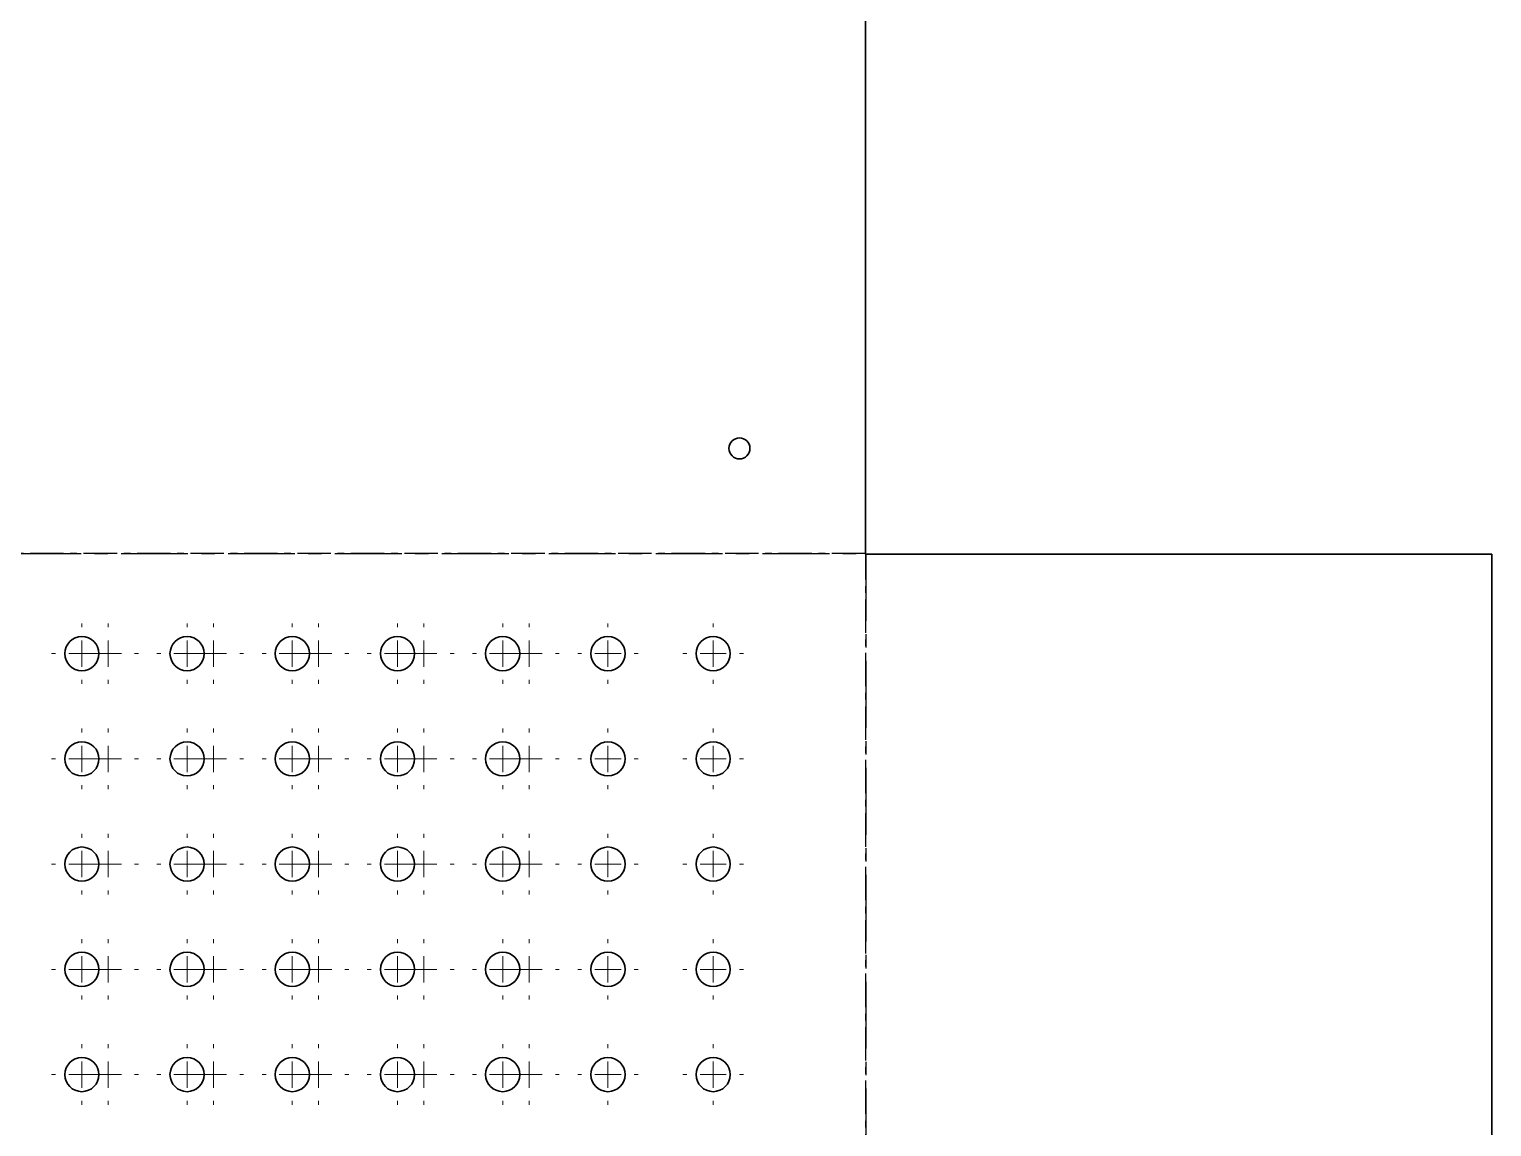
# Model space of a CAD drawing. Header units: millimetres. Extents: x -703 to 1382, y -307 to 590.
# Drawn here: x -194.9 to 83.1, y -36.2 to 172.3 of the extents above; entities that cross this region are included whole.
import ezdxf

# ---------------------------------------------------------------- set-up
doc = ezdxf.new("R2010")
doc.units = ezdxf.units.MM
doc.linetypes.add('CENTER', pattern=[10.16, 6.35, -1.27, 1.27, -1.27])
doc.linetypes.add('CENTERX2', pattern=[20.32, 12.7, -2.54, 2.54, -2.54])

# ---------------------------------------------------------------- blocks, each defined once
blk = doc.blocks.new('SW_CENTERMARKSYMBOL_0')
at = {"color": 0, "linetype": 'Continuous', "lineweight": 18}
for p, q in [((0, 5), (0, 5.75)), ((-5, 0), (-5.75, 0)), ((0, 0), (-2.5, 0)), ((0, 0), (0, 2.5)), ((0, 0), (0, -2.5)), ((0, 0), (2.5, 0)), ((5, 0), (5.75, 0)), ((0, -5), (0, -5.75))]:
    blk.add_line(p, q, dxfattribs=at)
blk = doc.blocks.new('SW_CENTERMARKSYMBOL_1')
at = {"color": 0, "linetype": 'Continuous', "lineweight": 18}
for p, q in [((0, 5), (0, 5.75)), ((-5, 0), (-5.75, 0)), ((0, 0), (-2.5, 0)), ((0, 0), (0, 2.5)), ((0, 0), (0, -2.5)), ((0, 0), (2.5, 0)), ((5, 0), (5.75, 0)), ((0, -5), (0, -5.75))]:
    blk.add_line(p, q, dxfattribs=at)
blk = doc.blocks.new('SW_CENTERMARKSYMBOL_2')
at = {"color": 0, "linetype": 'Continuous', "lineweight": 18}
for p, q in [((0, 5), (0, 5.75)), ((-5, 0), (-5.75, 0)), ((0, 0), (-2.5, 0)), ((0, 0), (0, 2.5)), ((0, 0), (0, -2.5)), ((0, 0), (2.5, 0)), ((5, 0), (5.75, 0)), ((0, -5), (0, -5.75))]:
    blk.add_line(p, q, dxfattribs=at)
blk = doc.blocks.new('SW_CENTERMARKSYMBOL_3')
at = {"color": 0, "linetype": 'Continuous', "lineweight": 18}
for p, q in [((0, 5), (0, 5.75)), ((-5, 0), (-5.75, 0)), ((0, 0), (-2.5, 0)), ((0, 0), (0, 2.5)), ((0, 0), (0, -2.5)), ((0, 0), (2.5, 0)), ((5, 0), (5.75, 0)), ((0, -5), (0, -5.75))]:
    blk.add_line(p, q, dxfattribs=at)
blk = doc.blocks.new('SW_CENTERMARKSYMBOL_4')
at = {"color": 0, "linetype": 'Continuous', "lineweight": 18}
for p, q in [((0, 5), (0, 5.75)), ((-5, 0), (-5.75, 0)), ((0, 0), (-2.5, 0)), ((0, 0), (0, 2.5)), ((0, 0), (0, -2.5)), ((0, 0), (2.5, 0)), ((5, 0), (5.75, 0)), ((0, -5), (0, -5.75))]:
    blk.add_line(p, q, dxfattribs=at)
blk = doc.blocks.new('SW_CENTERMARKSYMBOL_5')
at = {"color": 0, "linetype": 'Continuous', "lineweight": 18}
for p, q in [((0, 5), (0, 5.75)), ((-5, 0), (-5.75, 0)), ((0, 0), (-2.5, 0)), ((0, 0), (0, 2.5)), ((0, 0), (0, -2.5)), ((0, 0), (2.5, 0)), ((5, 0), (5.75, 0)), ((0, -5), (0, -5.75))]:
    blk.add_line(p, q, dxfattribs=at)
blk = doc.blocks.new('SW_CENTERMARKSYMBOL_6')
at = {"color": 0, "linetype": 'Continuous', "lineweight": 18}
for p, q in [((0, 5), (0, 5.75)), ((-5, 0), (-5.75, 0)), ((0, 0), (-2.5, 0)), ((0, 0), (0, 2.5)), ((0, 0), (0, -2.5)), ((0, 0), (2.5, 0)), ((5, 0), (5.75, 0)), ((0, -5), (0, -5.75))]:
    blk.add_line(p, q, dxfattribs=at)
blk = doc.blocks.new('SW_CENTERMARKSYMBOL_7')
at = {"color": 0, "linetype": 'Continuous', "lineweight": 18}
for p, q in [((0, 5), (0, 5.75)), ((-5, 0), (-5.75, 0)), ((0, 0), (-2.5, 0)), ((0, 0), (0, 2.5)), ((0, 0), (0, -2.5)), ((0, 0), (2.5, 0)), ((5, 0), (5.75, 0)), ((0, -5), (0, -5.75))]:
    blk.add_line(p, q, dxfattribs=at)
blk = doc.blocks.new('SW_CENTERMARKSYMBOL_8')
at = {"color": 0, "linetype": 'Continuous', "lineweight": 18}
for p, q in [((0, 5), (0, 5.75)), ((-5, 0), (-5.75, 0)), ((0, 0), (-2.5, 0)), ((0, 0), (0, 2.5)), ((0, 0), (0, -2.5)), ((0, 0), (2.5, 0)), ((5, 0), (5.75, 0)), ((0, -5), (0, -5.75))]:
    blk.add_line(p, q, dxfattribs=at)
blk = doc.blocks.new('SW_CENTERMARKSYMBOL_10')
at = {"color": 0, "linetype": 'Continuous', "lineweight": 18}
for p, q in [((0, 5), (0, 5.75)), ((-5, 0), (-5.75, 0)), ((0, 0), (-2.5, 0)), ((0, 0), (0, 2.5)), ((0, 0), (0, -2.5)), ((0, 0), (2.5, 0)), ((5, 0), (5.75, 0)), ((0, -5), (0, -5.75))]:
    blk.add_line(p, q, dxfattribs=at)
blk = doc.blocks.new('SW_CENTERMARKSYMBOL_11')
at = {"color": 0, "linetype": 'Continuous', "lineweight": 18}
for p, q in [((0, 5), (0, 5.75)), ((-5, 0), (-5.75, 0)), ((0, 0), (-2.5, 0)), ((0, 0), (0, 2.5)), ((0, 0), (0, -2.5)), ((0, 0), (2.5, 0)), ((5, 0), (5.75, 0)), ((0, -5), (0, -5.75))]:
    blk.add_line(p, q, dxfattribs=at)
blk = doc.blocks.new('SW_CENTERMARKSYMBOL_12')
at = {"color": 0, "linetype": 'Continuous', "lineweight": 18}
for p, q in [((0, 5), (0, 5.75)), ((-5, 0), (-5.75, 0)), ((0, 0), (-2.5, 0)), ((0, 0), (0, 2.5)), ((0, 0), (0, -2.5)), ((0, 0), (2.5, 0)), ((5, 0), (5.75, 0)), ((0, -5), (0, -5.75))]:
    blk.add_line(p, q, dxfattribs=at)
blk = doc.blocks.new('SW_CENTERMARKSYMBOL_13')
at = {"color": 0, "linetype": 'Continuous', "lineweight": 18}
for p, q in [((0, 5), (0, 5.75)), ((-5, 0), (-5.75, 0)), ((0, 0), (-2.5, 0)), ((0, 0), (0, 2.5)), ((0, 0), (0, -2.5)), ((0, 0), (2.5, 0)), ((5, 0), (5.75, 0)), ((0, -5), (0, -5.75))]:
    blk.add_line(p, q, dxfattribs=at)
blk = doc.blocks.new('SW_CENTERMARKSYMBOL_14')
at = {"color": 0, "linetype": 'Continuous', "lineweight": 18}
for p, q in [((0, 5), (0, 5.75)), ((-5, 0), (-5.75, 0)), ((0, 0), (-2.5, 0)), ((0, 0), (0, 2.5)), ((0, 0), (0, -2.5)), ((0, 0), (2.5, 0)), ((5, 0), (5.75, 0)), ((0, -5), (0, -5.75))]:
    blk.add_line(p, q, dxfattribs=at)
blk = doc.blocks.new('SW_CENTERMARKSYMBOL_15')
at = {"color": 0, "linetype": 'Continuous', "lineweight": 18}
for p, q in [((0, 5), (0, 5.75)), ((-5, 0), (-5.75, 0)), ((0, 0), (-2.5, 0)), ((0, 0), (0, 2.5)), ((0, 0), (0, -2.5)), ((0, 0), (2.5, 0)), ((5, 0), (5.75, 0)), ((0, -5), (0, -5.75))]:
    blk.add_line(p, q, dxfattribs=at)
blk = doc.blocks.new('SW_CENTERMARKSYMBOL_16')
at = {"color": 0, "linetype": 'Continuous', "lineweight": 18}
for p, q in [((0, 5), (0, 5.75)), ((-5, 0), (-5.75, 0)), ((0, 0), (-2.5, 0)), ((0, 0), (0, 2.5)), ((0, 0), (0, -2.5)), ((0, 0), (2.5, 0)), ((5, 0), (5.75, 0)), ((0, -5), (0, -5.75))]:
    blk.add_line(p, q, dxfattribs=at)
blk = doc.blocks.new('SW_CENTERMARKSYMBOL_17')
at = {"color": 0, "linetype": 'Continuous', "lineweight": 18}
for p, q in [((0, 5), (0, 5.75)), ((-5, 0), (-5.75, 0)), ((0, 0), (-2.5, 0)), ((0, 0), (0, 2.5)), ((0, 0), (0, -2.5)), ((0, 0), (2.5, 0)), ((5, 0), (5.75, 0)), ((0, -5), (0, -5.75))]:
    blk.add_line(p, q, dxfattribs=at)
blk = doc.blocks.new('SW_CENTERMARKSYMBOL_18')
at = {"color": 0, "linetype": 'Continuous', "lineweight": 18}
for p, q in [((0, 5), (0, 5.75)), ((-5, 0), (-5.75, 0)), ((0, 0), (-2.5, 0)), ((0, 0), (0, 2.5)), ((0, 0), (0, -2.5)), ((0, 0), (2.5, 0)), ((5, 0), (5.75, 0)), ((0, -5), (0, -5.75))]:
    blk.add_line(p, q, dxfattribs=at)
blk = doc.blocks.new('SW_CENTERMARKSYMBOL_19')
at = {"color": 0, "linetype": 'Continuous', "lineweight": 18}
for p, q in [((0, 5), (0, 5.75)), ((-5, 0), (-5.75, 0)), ((0, 0), (-2.5, 0)), ((0, 0), (0, 2.5)), ((0, 0), (0, -2.5)), ((0, 0), (2.5, 0)), ((5, 0), (5.75, 0)), ((0, -5), (0, -5.75))]:
    blk.add_line(p, q, dxfattribs=at)
blk = doc.blocks.new('SW_CENTERMARKSYMBOL_20')
at = {"color": 0, "linetype": 'Continuous', "lineweight": 18}
for p, q in [((0, 5), (0, 5.75)), ((-5, 0), (-5.75, 0)), ((0, 0), (-2.5, 0)), ((0, 0), (0, 2.5)), ((0, 0), (0, -2.5)), ((0, 0), (2.5, 0)), ((5, 0), (5.75, 0)), ((0, -5), (0, -5.75))]:
    blk.add_line(p, q, dxfattribs=at)
blk = doc.blocks.new('SW_CENTERMARKSYMBOL_21')
at = {"color": 0, "linetype": 'Continuous', "lineweight": 18}
for p, q in [((0, 5), (0, 5.75)), ((-5, 0), (-5.75, 0)), ((0, 0), (-2.5, 0)), ((0, 0), (0, 2.5)), ((0, 0), (0, -2.5)), ((0, 0), (2.5, 0)), ((5, 0), (5.75, 0)), ((0, -5), (0, -5.75))]:
    blk.add_line(p, q, dxfattribs=at)
blk = doc.blocks.new('SW_CENTERMARKSYMBOL_23')
at = {"color": 0, "linetype": 'Continuous', "lineweight": 18}
for p, q in [((0, 5), (0, 5.75)), ((-5, 0), (-5.75, 0)), ((0, 0), (-2.5, 0)), ((0, 0), (0, 2.5)), ((0, 0), (0, -2.5)), ((0, 0), (2.5, 0)), ((5, 0), (5.75, 0)), ((0, -5), (0, -5.75))]:
    blk.add_line(p, q, dxfattribs=at)
blk = doc.blocks.new('SW_CENTERMARKSYMBOL_24')
at = {"color": 0, "linetype": 'Continuous', "lineweight": 18}
for p, q in [((0, 5), (0, 5.75)), ((-5, 0), (-5.75, 0)), ((0, 0), (-2.5, 0)), ((0, 0), (0, 2.5)), ((0, 0), (0, -2.5)), ((0, 0), (2.5, 0)), ((5, 0), (5.75, 0)), ((0, -5), (0, -5.75))]:
    blk.add_line(p, q, dxfattribs=at)
blk = doc.blocks.new('SW_CENTERMARKSYMBOL_25')
at = {"color": 0, "linetype": 'Continuous', "lineweight": 18}
for p, q in [((0, 5), (0, 5.75)), ((-5, 0), (-5.75, 0)), ((0, 0), (-2.5, 0)), ((0, 0), (0, 2.5)), ((0, 0), (0, -2.5)), ((0, 0), (2.5, 0)), ((5, 0), (5.75, 0)), ((0, -5), (0, -5.75))]:
    blk.add_line(p, q, dxfattribs=at)
blk = doc.blocks.new('SW_CENTERMARKSYMBOL_26')
at = {"color": 0, "linetype": 'Continuous', "lineweight": 18}
for p, q in [((0, 5), (0, 5.75)), ((-5, 0), (-5.75, 0)), ((0, 0), (-2.5, 0)), ((0, 0), (0, 2.5)), ((0, 0), (0, -2.5)), ((0, 0), (2.5, 0)), ((5, 0), (5.75, 0)), ((0, -5), (0, -5.75))]:
    blk.add_line(p, q, dxfattribs=at)
blk = doc.blocks.new('SW_CENTERMARKSYMBOL_27')
at = {"color": 0, "linetype": 'Continuous', "lineweight": 18}
for p, q in [((0, 5), (0, 5.75)), ((-5, 0), (-5.75, 0)), ((0, 0), (-2.5, 0)), ((0, 0), (0, 2.5)), ((0, 0), (0, -2.5)), ((0, 0), (2.5, 0)), ((5, 0), (5.75, 0)), ((0, -5), (0, -5.75))]:
    blk.add_line(p, q, dxfattribs=at)
blk = doc.blocks.new('SW_CENTERMARKSYMBOL_28')
at = {"color": 0, "linetype": 'Continuous', "lineweight": 18}
for p, q in [((0, 5), (0, 5.75)), ((-5, 0), (-5.75, 0)), ((0, 0), (-2.5, 0)), ((0, 0), (0, 2.5)), ((0, 0), (0, -2.5)), ((0, 0), (2.5, 0)), ((5, 0), (5.75, 0)), ((0, -5), (0, -5.75))]:
    blk.add_line(p, q, dxfattribs=at)
blk = doc.blocks.new('SW_CENTERMARKSYMBOL_29')
at = {"color": 0, "linetype": 'Continuous', "lineweight": 18}
for p, q in [((0, 5), (0, 5.75)), ((-5, 0), (-5.75, 0)), ((0, 0), (-2.5, 0)), ((0, 0), (0, 2.5)), ((0, 0), (0, -2.5)), ((0, 0), (2.5, 0)), ((5, 0), (5.75, 0)), ((0, -5), (0, -5.75))]:
    blk.add_line(p, q, dxfattribs=at)
blk = doc.blocks.new('SW_CENTERMARKSYMBOL_30')
at = {"color": 0, "linetype": 'Continuous', "lineweight": 18}
for p, q in [((0, 5), (0, 5.75)), ((-5, 0), (-5.75, 0)), ((0, 0), (-2.5, 0)), ((0, 0), (0, 2.5)), ((0, 0), (0, -2.5)), ((0, 0), (2.5, 0)), ((5, 0), (5.75, 0)), ((0, -5), (0, -5.75))]:
    blk.add_line(p, q, dxfattribs=at)
blk = doc.blocks.new('SW_CENTERMARKSYMBOL_31')
at = {"color": 0, "linetype": 'Continuous', "lineweight": 18}
for p, q in [((0, 5), (0, 5.75)), ((-5, 0), (-5.75, 0)), ((0, 0), (-2.5, 0)), ((0, 0), (0, 2.5)), ((0, 0), (0, -2.5)), ((0, 0), (2.5, 0)), ((5, 0), (5.75, 0)), ((0, -5), (0, -5.75))]:
    blk.add_line(p, q, dxfattribs=at)
blk = doc.blocks.new('SW_CENTERMARKSYMBOL_32')
at = {"color": 0, "linetype": 'Continuous', "lineweight": 18}
for p, q in [((0, 5), (0, 5.75)), ((-5, 0), (-5.75, 0)), ((0, 0), (-2.5, 0)), ((0, 0), (0, 2.5)), ((0, 0), (0, -2.5)), ((0, 0), (2.5, 0)), ((5, 0), (5.75, 0)), ((0, -5), (0, -5.75))]:
    blk.add_line(p, q, dxfattribs=at)
blk = doc.blocks.new('SW_CENTERMARKSYMBOL_86')
at = {"color": 0, "linetype": 'Continuous', "lineweight": 18}
for p, q in [((0, 5), (0, 5.75)), ((-5, 0), (-5.75, 0)), ((0, 0), (-2.5, 0)), ((0, 0), (0, 2.5)), ((0, 0), (0, -2.5)), ((0, 0), (2.5, 0)), ((5, 0), (5.75, 0)), ((0, -5), (0, -5.75))]:
    blk.add_line(p, q, dxfattribs=at)
blk = doc.blocks.new('SW_CENTERMARKSYMBOL_87')
at = {"color": 0, "linetype": 'Continuous', "lineweight": 18}
for p, q in [((0, 5), (0, 5.75)), ((-5, 0), (-5.75, 0)), ((0, 0), (-2.5, 0)), ((0, 0), (0, 2.5)), ((0, 0), (0, -2.5)), ((0, 0), (2.5, 0)), ((5, 0), (5.75, 0)), ((0, -5), (0, -5.75))]:
    blk.add_line(p, q, dxfattribs=at)
blk = doc.blocks.new('SW_CENTERMARKSYMBOL_88')
at = {"color": 0, "linetype": 'Continuous', "lineweight": 18}
for p, q in [((0, 5), (0, 5.75)), ((-5, 0), (-5.75, 0)), ((0, 0), (-2.5, 0)), ((0, 0), (0, 2.5)), ((0, 0), (0, -2.5)), ((0, 0), (2.5, 0)), ((5, 0), (5.75, 0)), ((0, -5), (0, -5.75))]:
    blk.add_line(p, q, dxfattribs=at)
blk = doc.blocks.new('SW_CENTERMARKSYMBOL_90')
at = {"color": 0, "linetype": 'Continuous', "lineweight": 18}
for p, q in [((0, 5), (0, 5.75)), ((-5, 0), (-5.75, 0)), ((0, 0), (-2.5, 0)), ((0, 0), (0, 2.5)), ((0, 0), (0, -2.5)), ((0, 0), (2.5, 0)), ((5, 0), (5.75, 0)), ((0, -5), (0, -5.75))]:
    blk.add_line(p, q, dxfattribs=at)
blk = doc.blocks.new('SW_CENTERMARKSYMBOL_91')
at = {"color": 0, "linetype": 'Continuous', "lineweight": 18}
for p, q in [((0, 5), (0, 5.75)), ((-5, 0), (-5.75, 0)), ((0, 0), (-2.5, 0)), ((0, 0), (0, 2.5)), ((0, 0), (0, -2.5)), ((0, 0), (2.5, 0)), ((5, 0), (5.75, 0)), ((0, -5), (0, -5.75))]:
    blk.add_line(p, q, dxfattribs=at)
blk = doc.blocks.new('SW_CENTERMARKSYMBOL_92')
at = {"color": 0, "linetype": 'Continuous', "lineweight": 18}
for p, q in [((0, 5), (0, 5.75)), ((-5, 0), (-5.75, 0)), ((0, 0), (-2.5, 0)), ((0, 0), (0, 2.5)), ((0, 0), (0, -2.5)), ((0, 0), (2.5, 0)), ((5, 0), (5.75, 0)), ((0, -5), (0, -5.75))]:
    blk.add_line(p, q, dxfattribs=at)
blk = doc.blocks.new('SW_CENTERMARKSYMBOL_93')
at = {"color": 0, "linetype": 'Continuous', "lineweight": 18}
for p, q in [((0, 5), (0, 5.75)), ((-5, 0), (-5.75, 0)), ((0, 0), (-2.5, 0)), ((0, 0), (0, 2.5)), ((0, 0), (0, -2.5)), ((0, 0), (2.5, 0)), ((5, 0), (5.75, 0)), ((0, -5), (0, -5.75))]:
    blk.add_line(p, q, dxfattribs=at)
blk = doc.blocks.new('SW_CENTERMARKSYMBOL_94')
at = {"color": 0, "linetype": 'Continuous', "lineweight": 18}
for p, q in [((0, 5), (0, 5.75)), ((-5, 0), (-5.75, 0)), ((0, 0), (-2.5, 0)), ((0, 0), (0, 2.5)), ((0, 0), (0, -2.5)), ((0, 0), (2.5, 0)), ((5, 0), (5.75, 0)), ((0, -5), (0, -5.75))]:
    blk.add_line(p, q, dxfattribs=at)
blk = doc.blocks.new('SW_CENTERMARKSYMBOL_95')
at = {"color": 0, "linetype": 'Continuous', "lineweight": 18}
for p, q in [((0, 5), (0, 5.75)), ((-5, 0), (-5.75, 0)), ((0, 0), (-2.5, 0)), ((0, 0), (0, 2.5)), ((0, 0), (0, -2.5)), ((0, 0), (2.5, 0)), ((5, 0), (5.75, 0)), ((0, -5), (0, -5.75))]:
    blk.add_line(p, q, dxfattribs=at)
blk = doc.blocks.new('SW_CENTERMARKSYMBOL_96')
at = {"color": 0, "linetype": 'Continuous', "lineweight": 18}
for p, q in [((0, 5), (0, 5.75)), ((-5, 0), (-5.75, 0)), ((0, 0), (-2.5, 0)), ((0, 0), (0, 2.5)), ((0, 0), (0, -2.5)), ((0, 0), (2.5, 0)), ((5, 0), (5.75, 0)), ((0, -5), (0, -5.75))]:
    blk.add_line(p, q, dxfattribs=at)
blk = doc.blocks.new('SW_CENTERMARKSYMBOL_97')
at = {"color": 0, "linetype": 'Continuous', "lineweight": 18}
for p, q in [((0, 5), (0, 5.75)), ((-5, 0), (-5.75, 0)), ((0, 0), (-2.5, 0)), ((0, 0), (0, 2.5)), ((0, 0), (0, -2.5)), ((0, 0), (2.5, 0)), ((5, 0), (5.75, 0)), ((0, -5), (0, -5.75))]:
    blk.add_line(p, q, dxfattribs=at)
blk = doc.blocks.new('SW_CENTERMARKSYMBOL_98')
at = {"color": 0, "linetype": 'Continuous', "lineweight": 18}
for p, q in [((0, 5), (0, 5.75)), ((-5, 0), (-5.75, 0)), ((0, 0), (-2.5, 0)), ((0, 0), (0, 2.5)), ((0, 0), (0, -2.5)), ((0, 0), (2.5, 0)), ((5, 0), (5.75, 0)), ((0, -5), (0, -5.75))]:
    blk.add_line(p, q, dxfattribs=at)
blk = doc.blocks.new('SW_CENTERMARKSYMBOL_99')
at = {"color": 0, "linetype": 'Continuous', "lineweight": 18}
for p, q in [((0, 5), (0, 5.75)), ((-5, 0), (-5.75, 0)), ((0, 0), (-2.5, 0)), ((0, 0), (0, 2.5)), ((0, 0), (0, -2.5)), ((0, 0), (2.5, 0)), ((5, 0), (5.75, 0)), ((0, -5), (0, -5.75))]:
    blk.add_line(p, q, dxfattribs=at)
blk = doc.blocks.new('SW_CENTERMARKSYMBOL_100')
at = {"color": 0, "linetype": 'Continuous', "lineweight": 18}
for p, q in [((0, 5), (0, 5.75)), ((-5, 0), (-5.75, 0)), ((0, 0), (-2.5, 0)), ((0, 0), (0, 2.5)), ((0, 0), (0, -2.5)), ((0, 0), (2.5, 0)), ((5, 0), (5.75, 0)), ((0, -5), (0, -5.75))]:
    blk.add_line(p, q, dxfattribs=at)
blk = doc.blocks.new('SW_CENTERMARKSYMBOL_101')
at = {"color": 0, "linetype": 'Continuous', "lineweight": 18}
for p, q in [((0, 5), (0, 5.75)), ((-5, 0), (-5.75, 0)), ((0, 0), (-2.5, 0)), ((0, 0), (0, 2.5)), ((0, 0), (0, -2.5)), ((0, 0), (2.5, 0)), ((5, 0), (5.75, 0)), ((0, -5), (0, -5.75))]:
    blk.add_line(p, q, dxfattribs=at)
blk = doc.blocks.new('SW_CENTERMARKSYMBOL_103')
at = {"color": 0, "linetype": 'Continuous', "lineweight": 18}
for p, q in [((0, 5), (0, 5.75)), ((-5, 0), (-5.75, 0)), ((0, 0), (-2.5, 0)), ((0, 0), (0, 2.5)), ((0, 0), (0, -2.5)), ((0, 0), (2.5, 0)), ((5, 0), (5.75, 0)), ((0, -5), (0, -5.75))]:
    blk.add_line(p, q, dxfattribs=at)
blk = doc.blocks.new('SW_CENTERMARKSYMBOL_104')
at = {"color": 0, "linetype": 'Continuous', "lineweight": 18}
for p, q in [((0, 5), (0, 5.75)), ((-5, 0), (-5.75, 0)), ((0, 0), (-2.5, 0)), ((0, 0), (0, 2.5)), ((0, 0), (0, -2.5)), ((0, 0), (2.5, 0)), ((5, 0), (5.75, 0)), ((0, -5), (0, -5.75))]:
    blk.add_line(p, q, dxfattribs=at)
blk = doc.blocks.new('SW_CENTERMARKSYMBOL_105')
at = {"color": 0, "linetype": 'Continuous', "lineweight": 18}
for p, q in [((0, 5), (0, 5.75)), ((-5, 0), (-5.75, 0)), ((0, 0), (-2.5, 0)), ((0, 0), (0, 2.5)), ((0, 0), (0, -2.5)), ((0, 0), (2.5, 0)), ((5, 0), (5.75, 0)), ((0, -5), (0, -5.75))]:
    blk.add_line(p, q, dxfattribs=at)
blk = doc.blocks.new('SW_CENTERMARKSYMBOL_106')
at = {"color": 0, "linetype": 'Continuous', "lineweight": 18}
for p, q in [((0, 5), (0, 5.75)), ((-5, 0), (-5.75, 0)), ((0, 0), (-2.5, 0)), ((0, 0), (0, 2.5)), ((0, 0), (0, -2.5)), ((0, 0), (2.5, 0)), ((5, 0), (5.75, 0)), ((0, -5), (0, -5.75))]:
    blk.add_line(p, q, dxfattribs=at)
blk = doc.blocks.new('SW_CENTERMARKSYMBOL_107')
at = {"color": 0, "linetype": 'Continuous', "lineweight": 18}
for p, q in [((0, 5), (0, 5.75)), ((-5, 0), (-5.75, 0)), ((0, 0), (-2.5, 0)), ((0, 0), (0, 2.5)), ((0, 0), (0, -2.5)), ((0, 0), (2.5, 0)), ((5, 0), (5.75, 0)), ((0, -5), (0, -5.75))]:
    blk.add_line(p, q, dxfattribs=at)
blk = doc.blocks.new('SW_CENTERMARKSYMBOL_108')
at = {"color": 0, "linetype": 'Continuous', "lineweight": 18}
for p, q in [((0, 5), (0, 5.75)), ((-5, 0), (-5.75, 0)), ((0, 0), (-2.5, 0)), ((0, 0), (0, 2.5)), ((0, 0), (0, -2.5)), ((0, 0), (2.5, 0)), ((5, 0), (5.75, 0)), ((0, -5), (0, -5.75))]:
    blk.add_line(p, q, dxfattribs=at)
blk = doc.blocks.new('SW_CENTERMARKSYMBOL_109')
at = {"color": 0, "linetype": 'Continuous', "lineweight": 18}
for p, q in [((0, 5), (0, 5.75)), ((-5, 0), (-5.75, 0)), ((0, 0), (-2.5, 0)), ((0, 0), (0, 2.5)), ((0, 0), (0, -2.5)), ((0, 0), (2.5, 0)), ((5, 0), (5.75, 0)), ((0, -5), (0, -5.75))]:
    blk.add_line(p, q, dxfattribs=at)
blk = doc.blocks.new('SW_CENTERMARKSYMBOL_110')
at = {"color": 0, "linetype": 'Continuous', "lineweight": 18}
for p, q in [((0, 5), (0, 5.75)), ((-5, 0), (-5.75, 0)), ((0, 0), (-2.5, 0)), ((0, 0), (0, 2.5)), ((0, 0), (0, -2.5)), ((0, 0), (2.5, 0)), ((5, 0), (5.75, 0)), ((0, -5), (0, -5.75))]:
    blk.add_line(p, q, dxfattribs=at)
blk = doc.blocks.new('SW_CENTERMARKSYMBOL_111')
at = {"color": 0, "linetype": 'Continuous', "lineweight": 18}
for p, q in [((0, 5), (0, 5.75)), ((-5, 0), (-5.75, 0)), ((0, 0), (-2.5, 0)), ((0, 0), (0, 2.5)), ((0, 0), (0, -2.5)), ((0, 0), (2.5, 0)), ((5, 0), (5.75, 0)), ((0, -5), (0, -5.75))]:
    blk.add_line(p, q, dxfattribs=at)
blk = doc.blocks.new('SW_CENTERMARKSYMBOL_112')
at = {"color": 0, "linetype": 'Continuous', "lineweight": 18}
for p, q in [((0, 5), (0, 5.75)), ((-5, 0), (-5.75, 0)), ((0, 0), (-2.5, 0)), ((0, 0), (0, 2.5)), ((0, 0), (0, -2.5)), ((0, 0), (2.5, 0)), ((5, 0), (5.75, 0)), ((0, -5), (0, -5.75))]:
    blk.add_line(p, q, dxfattribs=at)
blk = doc.blocks.new('SW_CENTERMARKSYMBOL_113')
at = {"color": 0, "linetype": 'Continuous', "lineweight": 18}
for p, q in [((0, 5), (0, 5.75)), ((-5, 0), (-5.75, 0)), ((0, 0), (-2.5, 0)), ((0, 0), (0, 2.5)), ((0, 0), (0, -2.5)), ((0, 0), (2.5, 0)), ((5, 0), (5.75, 0)), ((0, -5), (0, -5.75))]:
    blk.add_line(p, q, dxfattribs=at)
blk = doc.blocks.new('SW_CENTERMARKSYMBOL_114')
at = {"color": 0, "linetype": 'Continuous', "lineweight": 18}
for p, q in [((0, 5), (0, 5.75)), ((-5, 0), (-5.75, 0)), ((0, 0), (-2.5, 0)), ((0, 0), (0, 2.5)), ((0, 0), (0, -2.5)), ((0, 0), (2.5, 0)), ((5, 0), (5.75, 0)), ((0, -5), (0, -5.75))]:
    blk.add_line(p, q, dxfattribs=at)
blk = doc.blocks.new('SW_CENTERMARKSYMBOL_116')
at = {"color": 0, "linetype": 'Continuous', "lineweight": 18}
for p, q in [((0, 5), (0, 5.75)), ((-5, 0), (-5.75, 0)), ((0, 0), (-2.5, 0)), ((0, 0), (0, 2.5)), ((0, 0), (0, -2.5)), ((0, 0), (2.5, 0)), ((5, 0), (5.75, 0)), ((0, -5), (0, -5.75))]:
    blk.add_line(p, q, dxfattribs=at)
blk = doc.blocks.new('SW_CENTERMARKSYMBOL_117')
at = {"color": 0, "linetype": 'Continuous', "lineweight": 18}
for p, q in [((0, 5), (0, 5.75)), ((-5, 0), (-5.75, 0)), ((0, 0), (-2.5, 0)), ((0, 0), (0, 2.5)), ((0, 0), (0, -2.5)), ((0, 0), (2.5, 0)), ((5, 0), (5.75, 0)), ((0, -5), (0, -5.75))]:
    blk.add_line(p, q, dxfattribs=at)

msp = doc.modelspace()

# ---------------------------------------------------------------- linework, layer by layer
at = {"color": 7, "linetype": 'Continuous', "lineweight": 35}
for p, q in [((-35.97, 191.68), (-35.97, 72.61)), ((-35.97, 72.61), (83.1, 72.61)), ((83.1, 72.61), (83.1, -125.25))]:
    msp.add_line(p, q, dxfattribs=at)
at = {"color": 7, "linetype": 'CENTERX2'}
for p, q in [((-583.83, 72.68), (-35.97, 72.68)), ((-35.9, 72.61), (-35.9, -125.25))]:
    msp.add_line(p, q, dxfattribs=at)
at = {"color": 7, "linetype": 'CENTER'}
for p, q in [((-35.97, 72.68), (-583.83, 72.68)), ((-35.9, -125.25), (-35.9, 72.61))]:
    msp.add_line(p, q, dxfattribs=at)
at = {"color": 7, "linetype": 'Continuous', "lineweight": 35}
for centre, radius in [((-59.9, 92.68), 2), ((-184.9, 53.68), 3.25), ((-164.9, 53.68), 3.25), ((-144.9, 53.68), 3.25), ((-124.9, 53.68), 3.25), ((-104.9, 53.68), 3.25), ((-84.9, 53.68), 3.25), ((-64.9, 53.68), 3.25), ((-184.9, 33.68), 3.25), ((-164.9, 33.68), 3.25), ((-144.9, 33.68), 3.25), ((-124.9, 33.68), 3.25), ((-104.9, 33.68), 3.25), ((-84.9, 33.68), 3.25), ((-64.9, 33.68), 3.25), ((-184.9, 13.68), 3.25), ((-164.9, 13.68), 3.25), ((-144.9, 13.68), 3.25), ((-124.9, 13.68), 3.25), ((-104.9, 13.68), 3.25), ((-84.9, 13.68), 3.25), ((-64.9, 13.68), 3.25), ((-184.9, -6.32), 3.25), ((-164.9, -6.32), 3.25), ((-144.9, -6.32), 3.25), ((-124.9, -6.32), 3.25), ((-104.9, -6.32), 3.25), ((-84.9, -6.32), 3.25), ((-64.9, -6.32), 3.25), ((-184.9, -26.32), 3.25), ((-164.9, -26.32), 3.25), ((-144.9, -26.32), 3.25), ((-124.9, -26.32), 3.25), ((-104.9, -26.32), 3.25), ((-84.9, -26.32), 3.25), ((-64.9, -26.32), 3.25)]:
    msp.add_circle(centre, radius, dxfattribs=at)

# ---------------------------------------------------------------- block references
at = {"color": 7, "linetype": 'Continuous', "lineweight": 18}
for name, p in [('SW_CENTERMARKSYMBOL_3', (-184.9, 53.68)), ('SW_CENTERMARKSYMBOL_0', (-179.9, 53.68)), ('SW_CENTERMARKSYMBOL_114', (-164.9, 53.68)), ('SW_CENTERMARKSYMBOL_117', (-159.9, 53.68)), ('SW_CENTERMARKSYMBOL_4', (-144.9, 53.68)), ('SW_CENTERMARKSYMBOL_1', (-139.9, 53.68)), ('SW_CENTERMARKSYMBOL_113', (-124.9, 53.68)), ('SW_CENTERMARKSYMBOL_116', (-119.9, 53.68)), ('SW_CENTERMARKSYMBOL_5', (-104.9, 53.68)), ('SW_CENTERMARKSYMBOL_2', (-99.9, 53.68)), ('SW_CENTERMARKSYMBOL_112', (-84.9, 53.68)), ('SW_CENTERMARKSYMBOL_6', (-64.9, 53.68)), ('SW_CENTERMARKSYMBOL_108', (-184.9, 33.68)), ('SW_CENTERMARKSYMBOL_111', (-179.9, 33.68)), ('SW_CENTERMARKSYMBOL_10', (-164.9, 33.68)), ('SW_CENTERMARKSYMBOL_7', (-159.9, 33.68)), ('SW_CENTERMARKSYMBOL_107', (-144.9, 33.68)), ('SW_CENTERMARKSYMBOL_110', (-139.9, 33.68)), ('SW_CENTERMARKSYMBOL_11', (-124.9, 33.68)), ('SW_CENTERMARKSYMBOL_8', (-119.9, 33.68)), ('SW_CENTERMARKSYMBOL_106', (-104.9, 33.68)), ('SW_CENTERMARKSYMBOL_109', (-99.9, 33.68)), ('SW_CENTERMARKSYMBOL_12', (-84.9, 33.68)), ('SW_CENTERMARKSYMBOL_105', (-64.9, 33.68)), ('SW_CENTERMARKSYMBOL_16', (-184.9, 13.68)), ('SW_CENTERMARKSYMBOL_13', (-179.9, 13.68)), ('SW_CENTERMARKSYMBOL_101', (-164.9, 13.68)), ('SW_CENTERMARKSYMBOL_104', (-159.9, 13.68)), ('SW_CENTERMARKSYMBOL_17', (-144.9, 13.68)), ('SW_CENTERMARKSYMBOL_14', (-139.9, 13.68)), ('SW_CENTERMARKSYMBOL_100', (-124.9, 13.68)), ('SW_CENTERMARKSYMBOL_103', (-119.9, 13.68)), ('SW_CENTERMARKSYMBOL_18', (-104.9, 13.68)), ('SW_CENTERMARKSYMBOL_15', (-99.9, 13.68)), ('SW_CENTERMARKSYMBOL_99', (-84.9, 13.68)), ('SW_CENTERMARKSYMBOL_19', (-64.9, 13.68)), ('SW_CENTERMARKSYMBOL_95', (-184.9, -6.32)), ('SW_CENTERMARKSYMBOL_98', (-179.9, -6.32)), ('SW_CENTERMARKSYMBOL_23', (-164.9, -6.32)), ('SW_CENTERMARKSYMBOL_20', (-159.9, -6.32)), ('SW_CENTERMARKSYMBOL_94', (-144.9, -6.32)), ('SW_CENTERMARKSYMBOL_97', (-139.9, -6.32)), ('SW_CENTERMARKSYMBOL_24', (-124.9, -6.32)), ('SW_CENTERMARKSYMBOL_21', (-119.9, -6.32)), ('SW_CENTERMARKSYMBOL_93', (-104.9, -6.32)), ('SW_CENTERMARKSYMBOL_96', (-99.9, -6.32)), ('SW_CENTERMARKSYMBOL_25', (-84.9, -6.32)), ('SW_CENTERMARKSYMBOL_92', (-64.9, -6.32)), ('SW_CENTERMARKSYMBOL_29', (-184.9, -26.32)), ('SW_CENTERMARKSYMBOL_26', (-179.9, -26.32)), ('SW_CENTERMARKSYMBOL_88', (-164.9, -26.32)), ('SW_CENTERMARKSYMBOL_91', (-159.9, -26.32)), ('SW_CENTERMARKSYMBOL_30', (-144.9, -26.32)), ('SW_CENTERMARKSYMBOL_27', (-139.9, -26.32)), ('SW_CENTERMARKSYMBOL_87', (-124.9, -26.32)), ('SW_CENTERMARKSYMBOL_90', (-119.9, -26.32)), ('SW_CENTERMARKSYMBOL_31', (-104.9, -26.32)), ('SW_CENTERMARKSYMBOL_28', (-99.9, -26.32)), ('SW_CENTERMARKSYMBOL_86', (-84.9, -26.32)), ('SW_CENTERMARKSYMBOL_32', (-64.9, -26.32))]:
    msp.add_blockref(name, p, dxfattribs=at)

doc.saveas('drawing.dxf')
